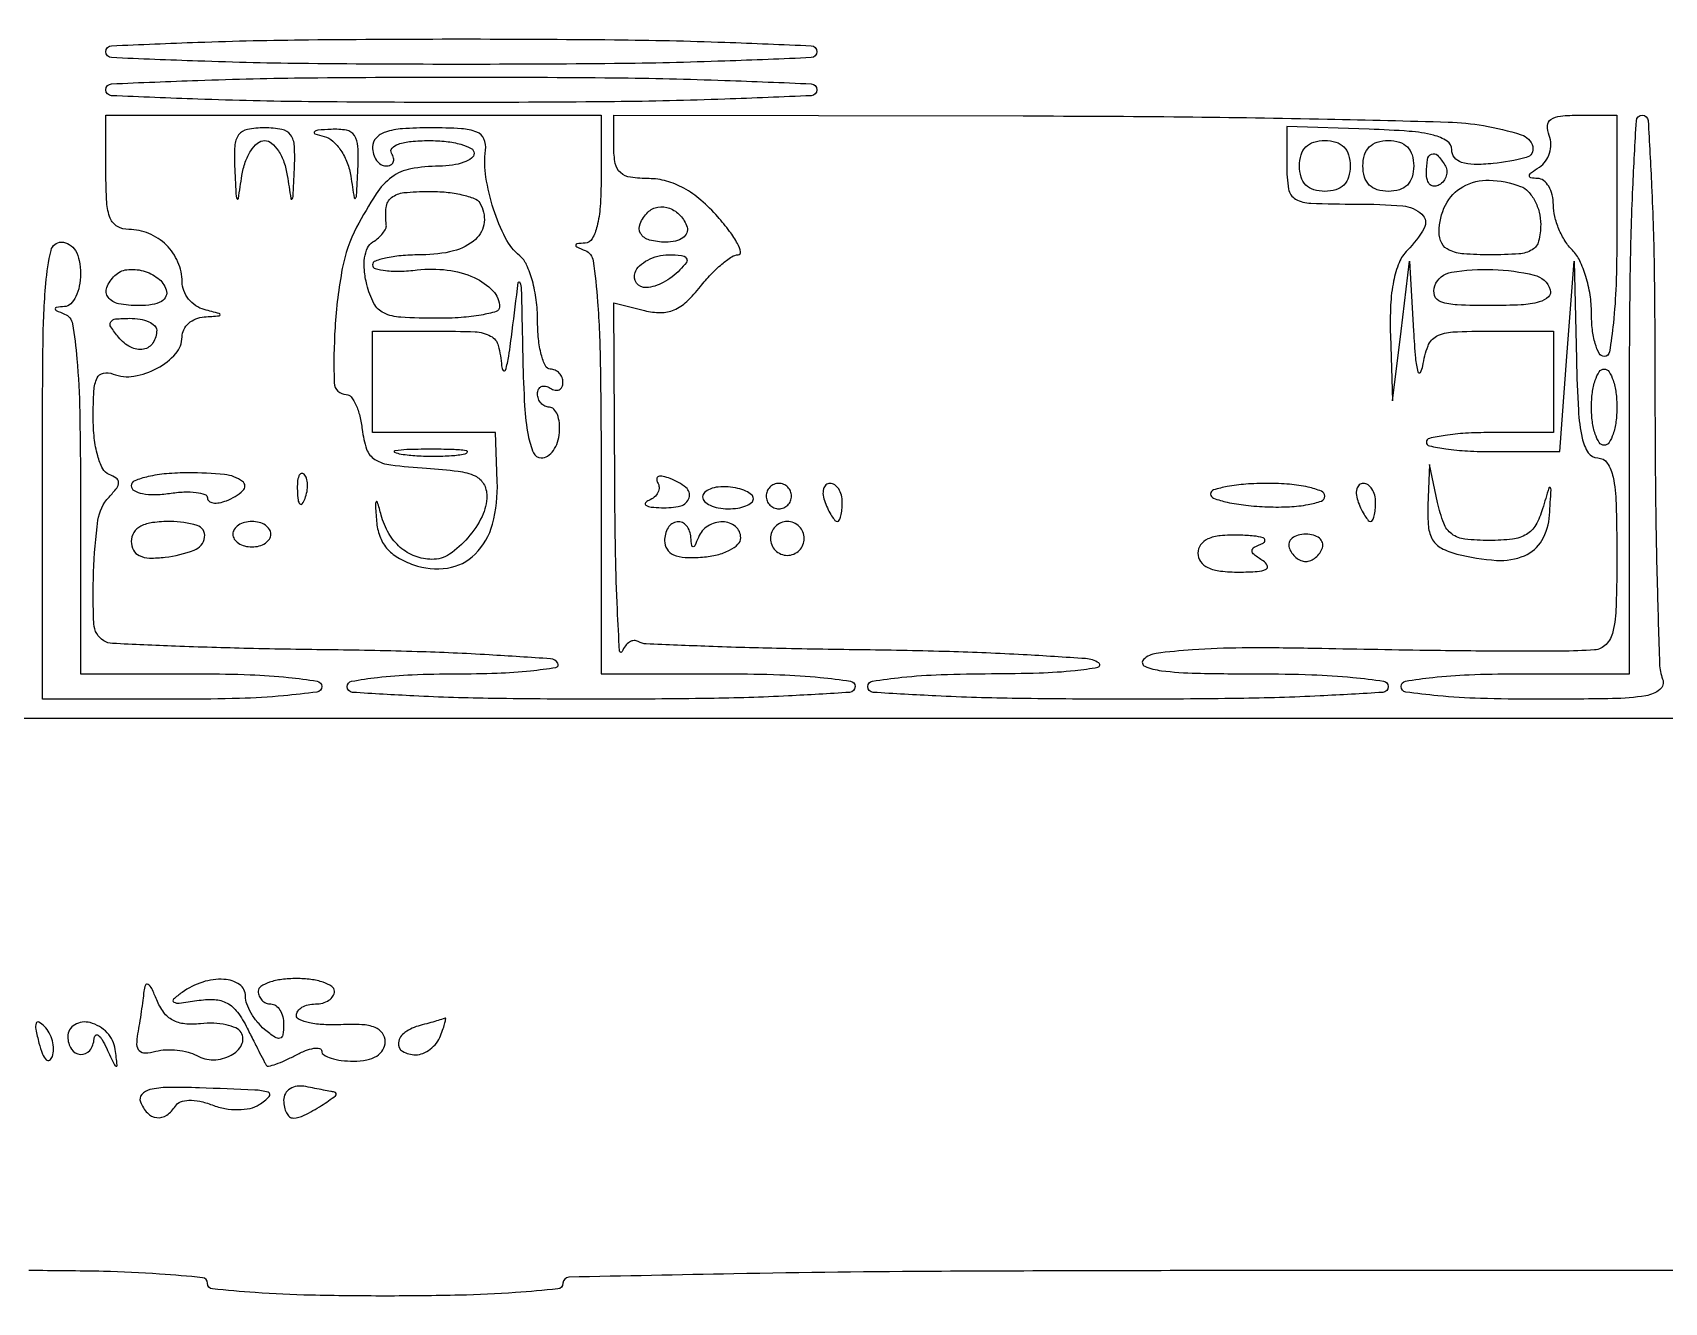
# Model space of a CAD drawing. Extents: x 23 to 255, y 40 to 184.
# Drawn here: x 217.02 to 227.89, y 114.93 to 123.39 of the extents above; entities that cross this region are included whole.
import ezdxf

# ---------------------------------------------------------------- set-up
doc = ezdxf.new("R2010")
doc.units = 0
doc.header["$MEASUREMENT"] = 0

msp = doc.modelspace()

# ---------------------------------------------------------------- linework, layer by layer
for points in [[(207.919475, 175.632891, 0.000007), (191.762556, 175.634099, 0.00002), (173.0434, 175.634494, 0.000013), (151.49745, 175.633531)], [(212.253313, 131.456012, 0.000018), (212.247221, 129.618172, 0.000126)], [(227.110318, 127.1857, -0.000017), (227.359781, 126.336015, -0.000026), (227.576949, 125.596088, -0.00001), (227.763835, 124.959171, -0.00063)], [(212.2191, 118.8207), (220.8483, 118.8207), (229.4775, 118.8207), (229.487108, 116.98065), (229.496716, 115.1406), (225.024458, 115.1406, 0.001272), (223.073501, 115.135637, 0.003457), (221.691414, 115.11905, 0.000661), (220.59213, 115.096801, 0.407913), (220.5522, 115.056, -0.385003), (220.518297, 115.018497, -0.007361), (220.23495, 114.994061, -0.01242), (219.862746, 114.976753, -0.005407), (219.3678, 114.9714, -0.005407), (218.872854, 114.976753, -0.01242), (218.50065, 114.994061, -0.007361), (218.217303, 115.018497, -0.385003), (218.1834, 115.056, 0.385146), (218.149466, 115.093519, 0.007311), (217.864902, 115.117946, 0.012372), (217.491162, 115.13525, 0.005381), (216.994007, 115.1406, 0.004845)]]:
    msp.add_lwpolyline(points, format="xyb")
for points in [[(222.2442, 123.2622, -0.401255), (222.206301, 123.222578, -0.002187), (221.63085, 123.199505, -0.006429), (220.894691, 123.182688, -0.002496), (219.8754, 123.1776, -0.002496), (218.856109, 123.182688, -0.006429), (218.11995, 123.199505, -0.002187), (217.544499, 123.222578, -0.401255), (217.5066, 123.2622, -0.401255), (217.544499, 123.301822, -0.002187), (218.11995, 123.324895, -0.006429), (218.856109, 123.341712, -0.002496), (219.8754, 123.3468, -0.002496), (220.894691, 123.341712, -0.006429), (221.63085, 123.324895, -0.002187), (222.206301, 123.301822, -0.401255)], [(222.2442, 123.0084, -0.401255), (222.206301, 122.968778, -0.002187), (221.63085, 122.945705, -0.006429), (220.894691, 122.928888, -0.002496), (219.8754, 122.9238, -0.002496), (218.856109, 122.928888, -0.006429), (218.11995, 122.945705, -0.002187), (217.544499, 122.968778, -0.401255), (217.5066, 123.0084, -0.401255), (217.544499, 123.048022, -0.002187), (218.11995, 123.071095, -0.006429), (218.856109, 123.087912, -0.002496), (219.8754, 123.093, -0.002496), (220.894691, 123.087912, -0.006429), (221.63085, 123.071095, -0.002187), (222.206301, 123.048022, -0.401255)], [(220.806, 122.4162, -0.016798), (220.799765, 122.230673, -0.04356), (220.779229, 122.098595, -0.067994), (220.746285, 122.015414, -0.25397), (220.70025, 121.986521, 0.011437), (220.644973, 121.981758, 0.382689), (220.6368, 121.972644, 0.295955), (220.64443, 121.960882, 0.009076), (220.70025, 121.937171, -0.268645), (220.753749, 121.868575, -0.015935), (220.78259, 121.596492, -0.014723), (220.80098, 121.181589, -0.003713), (220.806, 120.50565), (220.806, 119.1168), (221.652, 119.1168, -0.008055), (221.997299, 119.111237, -0.016864), (222.26535, 119.093535, -0.012451), (222.466935, 119.068293, -0.371083), (222.498, 119.0322, -0.395015), (222.461756, 118.993482, -0.004008), (222.05385, 118.969807, -0.008881), (221.525608, 118.952794, -0.003609), (220.806, 118.9476, -0.003609), (220.086392, 118.952794, -0.008881), (219.55815, 118.969807, -0.004008), (219.150244, 118.993482, -0.395015), (219.114, 119.0322, -0.362859), (219.143544, 119.06755, -0.015539), (219.316173, 119.093179, -0.019326), (219.546648, 119.111114, -0.009754), (219.838093, 119.1168, 0.00923), (220.112767, 119.121871, 0.016807), (220.336577, 119.137682, 0.012994), (220.505335, 119.159767, 0.536042), (220.518251, 119.187888, 0.241693), (220.470051, 119.216973, 0.002441), (220.059584, 119.24318, 0.007212), (219.579753, 119.264524, 0.004534), (219.018529, 119.276289, -0.002737), (218.455466, 119.286068, -0.004245), (217.969709, 119.301292, -0.001385), (217.55046, 119.319159, -0.127742), (217.492372, 119.337094, -0.247367), (217.426304, 119.449279, -0.02104), (217.424524, 119.79483, -0.024027), (217.453913, 120.139887, -0.157091), (217.52775, 120.294855, 0.026382), (217.57852, 120.354701, 0.164145), (217.5912, 120.392286, 0.247772), (217.576136, 120.42082, 0.062037), (217.52775, 120.445725, -0.191075), (217.485761, 120.483229, -0.04808), (217.45213, 120.570438, -0.04078), (217.429466, 120.687985, -0.027245), (217.422, 120.824901, -0.014067), (217.427, 121.002603, -0.093941), (217.448244, 121.088078, -0.244592), (217.489804, 121.12034, -0.137545), (217.555029, 121.114255, 0.133465), (217.693566, 121.100208, 0.082668), (217.849325, 121.153433, 0.087442), (217.971731, 121.250147, 0.183953), (218.0142, 121.361677, -0.116218), (218.025519, 121.409715, -0.09361), (218.05769, 121.45208, -0.08657), (218.105698, 121.482309, -0.080936), (218.16225, 121.495414, 0.002113), (218.261565, 121.502419, 0.392517), (218.268, 121.509353, 0.339035), (218.261755, 121.517504, 0.001923), (218.16225, 121.543917, -0.086131), (218.105681, 121.569686, -0.074132), (218.05769, 121.614151, -0.075259), (218.025343, 121.669959, -0.094039), (218.0142, 121.728683, 0.102736), (217.98679, 121.860676, 0.096472), (217.908792, 121.974232, 0.095671), (217.793233, 122.05091, 0.09909), (217.65888, 122.0778, -0.130595), (217.583084, 122.097941, -0.169303), (217.53621, 122.151825, -0.080495), (217.512547, 122.25771, -0.014806), (217.5066, 122.4585), (217.5066, 122.8392), (219.1563, 122.8392), (220.806, 122.8392)], [(218.365276, 122.47965, 0.000897), (218.374048, 122.29652, 0.202175), (218.381359, 122.281332, 0.591928), (218.389554, 122.284284, 0.001448), (218.413195, 122.43735, -0.046134), (218.435221, 122.526374, -0.060239), (218.472061, 122.601659, -0.073824), (218.517237, 122.652877, -0.176969), (218.5641, 122.67, -0.176969), (218.610963, 122.652877, -0.073824), (218.656139, 122.601659, -0.060239), (218.692979, 122.526374, -0.046134), (218.715005, 122.43735, 0.001448), (218.738646, 122.284284, 0.591928), (218.746841, 122.281332, 0.202175), (218.754152, 122.29652, 0.000897), (218.762924, 122.47965, 0.023469), (218.762792, 122.633512, 0.145589), (218.736972, 122.707223, 0.192104), (218.679137, 122.743897, 0.046421), (218.5641, 122.7546, 0.046421), (218.449063, 122.743897, 0.192104), (218.391228, 122.707223, 0.145589), (218.365408, 122.633512, 0.023469)], [(219.2832, 122.6277, 0.06887), (219.289913, 122.579197, 0.085131), (219.309518, 122.538077, 0.099915), (219.338628, 122.510582, 0.140337), (219.372793, 122.5008, 0.108972), (219.402821, 122.507423, 0.182303), (219.420709, 122.525651, 0.161196), (219.423341, 122.553074, 0.082592), (219.4101, 122.5854, -0.336396), (219.413319, 122.61903, -0.125298), (219.45564, 122.64658, -0.059005), (219.53985, 122.664519, -0.023007), (219.658907, 122.67, -0.02657), (219.774281, 122.663865, -0.04194), (219.871554, 122.645149, -0.051215), (219.94016, 122.618044, -0.280045), (219.96, 122.5854, -0.240619), (219.943375, 122.552854, -0.068254), (219.891659, 122.525271, -0.052525), (219.816459, 122.506171, -0.034565), (219.72735, 122.499505, 0.044577), (219.537892, 122.481516, 0.113979), (219.412272, 122.426808, 0.090731), (219.306796, 122.314067, 0.021835), (219.17745, 122.09203, 0.074929), (219.082001, 121.817178, 0.030696), (219.033299, 121.424176, 0.02413), (219.028258, 121.055398, 0.40412), (219.108381, 120.978, -0.233512), (219.140607, 120.962081, -0.056702), (219.172024, 120.909659, -0.046395), (219.198113, 120.834453, -0.031666), (219.214131, 120.74535, 0.054549), (219.244042, 120.613782, 0.175693), (219.299632, 120.545092, 0.106113), (219.405162, 120.50881, 0.01391), (219.64275, 120.486915, -0.014677), (219.854314, 120.46709, -0.076961), (219.966395, 120.435297, -0.157642), (220.023432, 120.38293, -0.129556), (220.0446, 120.302608, -0.114281), (220.012989, 120.166108, -0.064451), (219.91882, 120.023583, -0.066103), (219.795952, 119.914468, -0.152967), (219.679007, 119.879495, -0.087658), (219.566334, 119.900915, -0.08879), (219.468385, 119.959608, -0.082655), (219.391652, 120.052788, -0.063948), (219.340816, 120.1743, 0.004574), (219.315975, 120.26145, 0.61435), (219.307462, 120.263018, 0.180725), (219.30214, 120.245412, 0.002574), (219.309879, 120.133702, 0.068291), (219.331004, 120.034927, 0.089034), (219.377224, 119.955068, 0.082578), (219.451414, 119.892101, 0.050566), (219.555588, 119.843322, 0.121442), (219.782431, 119.821667, 0.160158), (219.967011, 119.91407, 0.133435), (220.083115, 120.115107, 0.074536), (220.114247, 120.397931), (220.101462, 120.7242), (219.692331, 120.7242), (219.2832, 120.7242), (219.2832, 121.0626), (219.2832, 121.401), (219.7062, 121.401, -0.010625), (219.967867, 121.395439, -0.112196), (220.070326, 121.367528, -0.20767), (220.121027, 121.303776, -0.050829), (220.14299, 121.16835, 0.155152), (220.154702, 121.137885, 0.603254), (220.169478, 121.140723, 0.035824), (220.19084, 121.234557, 0.007571), (220.2138, 121.401, -0.001232), (220.254147, 121.723653, -0.783577), (220.265369, 121.724946, -0.083528), (220.274367, 121.678028, -0.000443), (220.28461, 121.21065, 0.008887), (220.296608, 120.901603, 0.032112), (220.320328, 120.706169, 0.053818), (220.355517, 120.589324, 0.301342), (220.407297, 120.555, 0.1482), (220.449834, 120.567891, 0.089983), (220.487949, 120.604703, 0.07566), (220.515945, 120.659506, 0.061594), (220.528939, 120.7242, 0.044872), (220.528, 120.788979, 0.067802), (220.514634, 120.843697, 0.091879), (220.491653, 120.880498, 0.210357), (220.462342, 120.8934, -0.112154), (220.432075, 120.900276, -0.100146), (220.406307, 120.919718, -0.094392), (220.389019, 120.948783, -0.087307), (220.383, 120.982993, -0.108972), (220.389623, 121.013021, -0.182303), (220.407851, 121.030909, -0.161196), (220.435274, 121.033541, -0.082592), (220.4676, 121.0203, 0.082592), (220.499926, 121.007059, 0.161196), (220.527349, 121.009691, 0.182303), (220.545577, 121.027579, 0.108972), (220.5522, 121.057607, 0.093332), (220.54576, 121.091807, 0.09642), (220.527349, 121.120882, 0.099167), (220.49988, 121.140342, 0.105053), (220.4676, 121.1472, -0.291777), (220.434878, 121.168072, -0.045736), (220.407851, 121.243562, -0.038769), (220.389127, 121.349528, -0.024354), (220.383, 121.475241, 0.032899), (220.374253, 121.608037, 0.034937), (220.348161, 121.735834, 0.037325), (220.310069, 121.841546, 0.114902), (220.2644, 121.901711, -0.101648), (220.169601, 122.020033, -0.040048), (220.089307, 122.213813, -0.039921), (220.038914, 122.426199, -0.069924), (220.036471, 122.60655, 0.137375), (220.025506, 122.680618, 0.194288), (219.978042, 122.726366, 0.082728), (219.875328, 122.749133, 0.013261), (219.669218, 122.7546, 0.016295), (219.482269, 122.748506, 0.063193), (219.368686, 122.726497, 0.126069), (219.306509, 122.686781, 0.190131)], [(226.6857, 122.769439, -0.029727), (226.93732, 122.70921, -0.263494), (227.013114, 122.629647, -0.410047), (226.96992, 122.556334, -0.04102), (226.74915, 122.51659, -0.025238), (226.622777, 122.510816, -0.080032), (226.539532, 122.524638, -0.143903), (226.492188, 122.557735, -0.170331), (226.4742, 122.609007, 0.254533), (226.443161, 122.66603, 0.082721), (226.35209, 122.705479, 0.042217), (226.190515, 122.731441, 0.010644), (225.9243, 122.745737), (225.3744, 122.763539), (225.3744, 122.505269, 0.039477), (225.386949, 122.346579, 0.23052), (225.433654, 122.27989, 0.119283), (225.535271, 122.251846, 0.007958), (225.8397, 122.247, -0.020496), (226.147346, 122.234384, -0.165674), (226.275066, 122.178821, -0.350813), (226.289881, 122.085413, -0.067075), (226.1781, 121.938814, 0.099608), (226.123264, 121.856352, 0.04771), (226.086387, 121.734081, 0.037443), (226.066632, 121.573934, 0.019839), (226.06499, 121.373807), (226.078779, 120.9357), (226.1358, 121.401), (226.192821, 121.8663), (226.219286, 121.401, 0.007137), (226.232143, 121.220451, 0.043504), (226.248174, 121.128342, 0.649873), (226.264752, 121.125684, 0.107115), (226.280995, 121.16835, -0.052242), (226.315697, 121.301619, -0.186334), (226.373276, 121.366275, -0.10709), (226.480316, 121.394913, -0.012014), (226.733619, 121.401), (227.151, 121.401), (227.151, 121.0626), (227.151, 120.7242), (226.728, 120.7242, 0.014093), (226.565824, 120.719628, 0.023121), (226.429212, 120.705562, 0.019453), (226.324765, 120.685719, 0.348624), (226.30485, 120.66075, 0.353658), (226.32497, 120.635742, 0.017888), (226.435257, 120.615938, 0.022064), (226.578675, 120.601871, 0.013415), (226.749, 120.5973), (227.1933, 120.5973), (227.241236, 121.2318), (227.289172, 121.8663), (227.304686, 121.21065, 0.007671), (227.317871, 120.87275, 0.039908), (227.342797, 120.688011, 0.090251), (227.383748, 120.589481, 0.254511), (227.4471, 120.555, -0.250296), (227.509838, 120.521495, -0.098409), (227.54862, 120.4281, -0.041714), (227.568943, 120.250628, -0.007659), (227.574, 119.9205, -0.006884), (227.569125, 119.566486, -0.049628), (227.547591, 119.397447, -0.132514), (227.50228, 119.312372, -0.190327), (227.42595, 119.276272, -0.014673), (227.200448, 119.26809, -0.003072), (226.80521, 119.267782, -0.002534), (226.262083, 119.273447, -0.001003), (225.515555, 119.286517, 0.006655), (225.076732, 119.289239, 0.015333), (224.746999, 119.276778, 0.014565), (224.504913, 119.253085, 0.166182), (224.419985, 119.211425, 0.532246), (224.428547, 119.167572, 0.069414), (224.539385, 119.13795, 0.025425), (224.773597, 119.121127, 0.005217), (225.18828, 119.1168, -0.007864), (225.541057, 119.111251, -0.01657), (225.81432, 119.093576, -0.012091), (226.019951, 119.068383, -0.372044), (226.0512, 119.0322, -0.395564), (226.014818, 118.993408, -0.003837), (225.596475, 118.969782, -0.008675), (225.055235, 118.952785, -0.003511), (224.3169, 118.9476, -0.003511), (223.578565, 118.952785, -0.008675), (223.037325, 118.969782, -0.003837), (222.618982, 118.993408, -0.395564), (222.5826, 119.0322, -0.369481), (222.613389, 119.068177, -0.012837), (222.810286, 119.093805, -0.017215), (223.071933, 119.111975, -0.008334), (223.40745, 119.118095, 0.007519), (223.724619, 119.123364, 0.017003), (223.964218, 119.139116, 0.023337), (224.116472, 119.161554, 0.678063), (224.121737, 119.189513, 0.124842), (224.034566, 119.218092, 0.003189), (223.61857, 119.243929, 0.006601), (223.126621, 119.264825, 0.004435), (222.564089, 119.276291, -0.002494), (222.004826, 119.285518, -0.003893), (221.52338, 119.299614, -0.001168), (221.106292, 119.316053, -0.128664), (221.053328, 119.3323, 0.160974), (221.025712, 119.338893, 0.119587), (220.99577, 119.328875, 0.093288), (220.967927, 119.303094, 0.063726), (220.946805, 119.265377, -0.798781), (220.929525, 119.268173, -0.004431), (220.914582, 119.547143, -0.006431), (220.902881, 119.91511, -0.003357), (220.897279, 120.373821), (220.8906, 121.588543), (221.095913, 121.537012, 0.062029), (221.203337, 121.523841, 0.101504), (221.292815, 121.542371, 0.087645), (221.376556, 121.597399, 0.037035), (221.467639, 121.697041, -0.023158), (221.537654, 121.778034, -0.028501), (221.610413, 121.846455, -0.029055), (221.676429, 121.895564, -0.146408), (221.719992, 121.9086, 0.478848), (221.735675, 121.928088, 0.069793), (221.715268, 121.983154, 0.038466), (221.662727, 122.064918, 0.01805), (221.583227, 122.1624, 0.035425), (221.471626, 122.272746, 0.050691), (221.357429, 122.352157, 0.057274), (221.241717, 122.39998, 0.069483), (221.125561, 122.4162, -0.035818), (221.002145, 122.425052, -0.148499), (220.935246, 122.456388, -0.16439), (220.900885, 122.517525, -0.046575), (220.8906, 122.6277), (220.8906, 122.8392), (223.61895, 122.834325, -0.00202), (224.688766, 122.828091, -0.002822), (225.645252, 122.813253, -0.001704), (226.450256, 122.793476, -0.036901)], [(227.8278, 121.027219, 0.002642), (227.831521, 120.323155, 0.003954), (227.842884, 119.708198, 0.001697), (227.85852, 119.183305, 0.083502), (227.879151, 119.081419, -0.324836), (227.860688, 119.012503, -0.131752), (227.766781, 118.970694, -0.035374), (227.545182, 118.951553, -0.00386), (227.033151, 118.9476, -0.007501), (226.665156, 118.953121, -0.016), (226.381288, 118.970744, -0.011404), (226.167407, 118.995841, -0.373888), (226.1358, 119.0322, -0.365646), (226.165849, 119.067797, -0.014491), (226.3473, 119.0933, -0.018502), (226.589279, 119.111156, -0.009164), (226.8972, 119.1168), (227.6586, 119.1168), (227.6586, 120.978, -0.003247), (227.66376, 121.772519, -0.008109), (227.680711, 122.35275, -0.003385), (227.704203, 122.802437, -0.397047), (227.7432, 122.8392, -0.396499), (227.78212, 122.802579, -0.00355), (227.805663, 122.365055, -0.008319), (227.822631, 121.799947, -0.003345)], [(227.574, 122.0355, -0.008575), (227.568398, 121.708893, -0.017647), (227.550624, 121.453875, -0.013417), (227.525255, 121.262378, -0.368504), (227.4894, 121.2318, -0.274741), (227.456788, 121.251183, -0.053677), (227.429651, 121.317004, -0.043384), (227.410939, 121.410718, -0.027599), (227.4048, 121.521857, 0.038834), (227.395438, 121.642217, 0.035061), (227.367523, 121.763987, 0.036842), (227.326639, 121.86968, 0.085875), (227.2779, 121.938814, -0.058077), (227.229307, 122.000228, -0.038951), (227.188277, 122.079915, -0.03907), (227.160265, 122.164577, -0.06043), (227.151, 122.240957, 0.058356), (227.14314, 122.308075, 0.076785), (227.119936, 122.365103, 0.094873), (227.085594, 122.403564, 0.161505), (227.04525, 122.417495, -0.04284), (227.001286, 122.421812, -0.407543), (226.991418, 122.435833, -0.196251), (227.004513, 122.457276, -0.017625), (227.057578, 122.493557, 0.095843), (227.098753, 122.532347, 0.080028), (227.125703, 122.586146, 0.07897), (227.134627, 122.646383, 0.089203), (227.123683, 122.703762, -0.097114), (227.112218, 122.769454, -0.242805), (227.134776, 122.811021, -0.127243), (227.197506, 122.833497, -0.022736), (227.322855, 122.8392), (227.574, 122.8392)], [(218.960834, 122.697268, -0.120143), (219.018109, 122.666198, -0.061129), (219.071986, 122.603831, -0.055416), (219.114598, 122.521917, -0.054398), (219.138508, 122.432132, 0.001947), (219.161001, 122.288626, 0.612385), (219.169686, 122.285821, 0.185526), (219.177392, 122.303197, 0.001123), (219.185924, 122.47965, 0.022343), (219.186134, 122.630473, 0.137636), (219.162183, 122.703521, 0.203048), (219.108994, 122.73835, 0.057718), (219.00825, 122.744786, 0.007336), (218.918311, 122.738825, 0.178258), (218.895896, 122.728446, 0.555933), (218.898843, 122.715885, 0.016916)], [(225.7974, 122.5008, -0.072254), (225.786669, 122.426931, -0.124864), (225.7551, 122.3739, -0.124864), (225.702069, 122.342331, -0.072254), (225.6282, 122.3316, -0.072254), (225.554331, 122.342331, -0.124864), (225.5013, 122.3739, -0.124864), (225.469731, 122.426931, -0.072254), (225.459, 122.5008, -0.072254), (225.469731, 122.574669, -0.124864), (225.5013, 122.6277, -0.124864), (225.554331, 122.659269, -0.072254), (225.6282, 122.67, -0.072254), (225.702069, 122.659269, -0.124864), (225.7551, 122.6277, -0.124864), (225.786669, 122.574669, -0.072254)], [(226.2204, 122.5008, -0.072254), (226.209669, 122.426931, -0.124864), (226.1781, 122.3739, -0.124864), (226.125069, 122.342331, -0.072254), (226.0512, 122.3316, -0.072254), (225.977331, 122.342331, -0.124864), (225.9243, 122.3739, -0.124864), (225.892731, 122.426931, -0.072254), (225.882, 122.5008, -0.072254), (225.892731, 122.574669, -0.124864), (225.9243, 122.6277, -0.124864), (225.977331, 122.659269, -0.072254), (226.0512, 122.67, -0.072254), (226.125069, 122.659269, -0.124864), (226.1781, 122.6277, -0.124864), (226.209669, 122.574669, -0.072254)], [(226.428287, 122.506646, -0.108373), (226.440267, 122.472527, -0.099685), (226.437406, 122.435416, -0.095498), (226.420106, 122.401025, -0.090427), (226.39098, 122.374753, -0.136093), (226.358328, 122.365256, -0.190788), (226.330257, 122.375967, -0.140899), (226.311312, 122.406917, -0.067432), (226.305, 122.453507, -0.039415), (226.312204, 122.544755, -0.25701), (226.339448, 122.579806, -0.315493), (226.378336, 122.57175, -0.050477)], [(219.997582, 122.254634, -0.166263), (220.027063, 122.125266, -0.185392), (219.969116, 122.011772, -0.123004), (219.822785, 121.934222, -0.060712), (219.612549, 121.9086, 0.019333), (219.486308, 121.903717, 0.031299), (219.379946, 121.888739, 0.03276), (219.301947, 121.867322, 0.31959), (219.2832, 121.840988, 0.335809), (219.301432, 121.816903, 0.041182), (219.370522, 121.803431, 0.035448), (219.466505, 121.799648, 0.021188), (219.580465, 121.80808, -0.060331), (219.78132, 121.807216, -0.075146), (219.960769, 121.756619, -0.095024), (220.085223, 121.668835, -0.194137), (220.1292, 121.559841, -0.333536), (220.107401, 121.530798, -0.026395), (220.007638, 121.507408, -0.027511), (219.874007, 121.490956, -0.016876), (219.715371, 121.4856, -0.013547), (219.471256, 121.492215, -0.098183), (219.358053, 121.521112, -0.164167), (219.292315, 121.584996, -0.057154), (219.245165, 121.710225, -0.037967), (219.228727, 121.805982, -0.058833), (219.230689, 121.889738, -0.07417), (219.250014, 121.954731, -0.14606), (219.28552, 121.994634, 0.040608), (219.321999, 122.021497, 0.047111), (219.351714, 122.052716, 0.053319), (219.370995, 122.083466, 0.147695), (219.375026, 122.108409, -0.060655), (219.373649, 122.224302, -0.20147), (219.409885, 122.289557, -0.141676), (219.492445, 122.322993, -0.025836), (219.658907, 122.3316, -0.024526), (219.77385, 122.325959, -0.031354), (219.878474, 122.308991, -0.032586), (219.961116, 122.284455, -0.167404)], [(226.932581, 122.364849, -0.114615), (226.983779, 122.330224, -0.06577), (227.027091, 122.269113, -0.0603), (227.056427, 122.192287, -0.061153), (227.0664, 122.111049, -0.060939), (227.052865, 122.000409, -0.199643), (227.009897, 121.942403, -0.119016), (226.921773, 121.914929, -0.016326), (226.728, 121.9086, -0.018269), (226.553723, 121.91497, -0.08767), (226.45775, 121.939268, -0.167991), (226.407967, 121.98618, -0.121136), (226.3896, 122.06088, -0.116341), (226.431986, 122.240577, -0.150411), (226.54833, 122.36253, -0.134583), (226.7243, 122.406114, -0.085618)], [(221.378813, 122.093662, -0.179733), (221.377505, 122.055139, -0.142962), (221.351366, 122.022387, -0.098609), (221.301832, 122.000467, -0.055066), (221.23605, 121.9932, -0.065198), (221.127913, 122.007361, -0.196257), (221.069731, 122.051409, -0.241718), (221.065794, 122.116016, -0.093249), (221.117963, 122.192363, -0.155894), (221.184014, 122.226423, -0.132907), (221.262326, 122.218766, -0.11722), (221.333555, 122.170546, -0.105531)], [(217.3374, 121.7817, -0.047809), (217.329596, 121.700273, -0.065151), (217.306336, 121.630366, -0.082297), (217.27207, 121.581914, -0.184023), (217.23165, 121.563521, 0.011437), (217.176373, 121.558758, 0.382689), (217.1682, 121.549644, 0.295955), (217.17583, 121.537882, 0.009076), (217.23165, 121.514171, -0.261095), (217.284059, 121.448893, -0.019811), (217.313584, 121.215956, -0.017048), (217.332226, 120.860313, -0.004569), (217.3374, 120.29415), (217.3374, 119.1168), (218.1411, 119.1168, -0.008575), (218.467707, 119.111198, -0.017647), (218.722725, 119.093424, -0.013417), (218.914222, 119.068055, -0.368504), (218.9448, 119.0322, -0.375539), (218.912868, 118.995681, -0.010792), (218.691, 118.970673, -0.015486), (218.396894, 118.953096, -0.007181), (218.0142, 118.9476), (217.0836, 118.9476), (217.0836, 120.4704, -0.002473), (217.087782, 121.315895, -0.018314), (217.106513, 121.71825, -0.036432), (217.141083, 121.938091, -0.348679), (217.2105, 121.9932, -0.140575), (217.26295, 121.978156, -0.118484), (217.30356, 121.9368, -0.088208), (217.329056, 121.86997, -0.04716)], [(221.331376, 121.807936, -0.069572), (221.219919, 121.723824, -0.112417), (221.106336, 121.690711, -0.252166), (221.042068, 121.720518, -0.257716), (221.032409, 121.790045, -0.113399), (221.062924, 121.835401, -0.065914), (221.116553, 121.873775, -0.0606), (221.183875, 121.899762, -0.061915), (221.254971, 121.9086, -0.021625), (221.342181, 121.904826, -0.211853), (221.373687, 121.88745, -0.328004), (221.374131, 121.858495, -0.041739)], [(217.90849, 121.67595, -0.182591), (217.906752, 121.632294, -0.163078), (217.876567, 121.598176, -0.094403), (217.815196, 121.576816, -0.036689), (217.72515, 121.5702, -0.047514), (217.591574, 121.582922, -0.179207), (217.520857, 121.625751, -0.273852), (217.511972, 121.690207, -0.097252), (217.565925, 121.770525, -0.167537), (217.646434, 121.809754, -0.098008), (217.754574, 121.80174, -0.095696), (217.853691, 121.75261, -0.150724)], [(227.130325, 121.67595, -0.293431), (227.11803, 121.628423, -0.121524), (227.057316, 121.594862, -0.052409), (226.936265, 121.575528, -0.013415), (226.737705, 121.5702, -0.010223), (226.509607, 121.574864, -0.073653), (226.401873, 121.595352, -0.226679), (226.359955, 121.636886, -0.179539), (226.360672, 121.701441, -0.266414), (226.47245, 121.792509, -0.049047), (226.748329, 121.810441, -0.049008), (227.022888, 121.774254, -0.261772)], [(217.845, 121.405993, -0.143695), (217.820461, 121.322371, -0.207864), (217.757339, 121.280104, -0.168579), (217.671883, 121.293358, -0.097855), (217.590427, 121.359631, -0.028529), (217.539979, 121.428003, -0.286403), (217.539274, 121.461927, -0.241254), (217.57044, 121.481476, -0.021696), (217.665441, 121.4856, -0.042401), (217.734184, 121.47976, -0.062031), (217.792255, 121.462215, -0.081462), (217.831618, 121.436432, -0.210101)], [(227.574, 120.8934, -0.031626), (227.567844, 120.796173, -0.048861), (227.549149, 120.714154, -0.06271), (227.521909, 120.657329, -0.254951), (227.4894, 120.6396, -0.254951), (227.456891, 120.657329, -0.06271), (227.429651, 120.714154, -0.048861), (227.410956, 120.796173, -0.031626), (227.4048, 120.8934, -0.031626), (227.410956, 120.990627, -0.048861), (227.429651, 121.072646, -0.06271), (227.456891, 121.129471, -0.254951), (227.4894, 121.1472, -0.254951), (227.521909, 121.129471, -0.06271), (227.549149, 121.072646, -0.048861), (227.567844, 120.990627, -0.031626)], [(219.897713, 120.580047, -0.031163), (219.808525, 120.568538, -0.015827), (219.695417, 120.564648, -0.015659), (219.578047, 120.568004, -0.022548), (219.474713, 120.578893, -0.075924), (219.432242, 120.592107, -0.720633), (219.433839, 120.604202, -0.040183), (219.512611, 120.612927, -0.006817), (219.6639, 120.615403, -0.00738), (219.815933, 120.613574, -0.030832), (219.90707, 120.605494, -0.49082), (219.913951, 120.593139, -0.248898)], [(226.315009, 120.239362, 0.031174), (226.318701, 120.095911, 0.112614), (226.346607, 120.009489, 0.139536), (226.405317, 119.954034, 0.058493), (226.507895, 119.9151, 0.044161), (226.772003, 119.873118, 0.117247), (226.959292, 119.904121, 0.164826), (227.074641, 120.006149, 0.114142), (227.125293, 120.1743, 0.001087), (227.135957, 120.343045, 0.226102), (227.129933, 120.357963, 0.552203), (227.120865, 120.355485, 0.001679), (227.079179, 120.2166, -0.056932), (227.033371, 120.108847, -0.129908), (226.972076, 120.046148, -0.105086), (226.878776, 120.014301, -0.029893), (226.725017, 120.0051, -0.028333), (226.56165, 120.014365, -0.130725), (226.474219, 120.048606, -0.145026), (226.420235, 120.119692, -0.037716), (226.37929, 120.2589), (226.325019, 120.5127)], [(217.6758, 120.369148, 0.274311), (217.694208, 120.338119, 0.076587), (217.749502, 120.318122, 0.053835), (217.831237, 120.311027, 0.031195), (217.9296, 120.319246, -0.024578), (218.026892, 120.328672, -0.041338), (218.108846, 120.325786, -0.052648), (218.166586, 120.312691, -0.321037), (218.1834, 120.289203, 0.228245), (218.193778, 120.267652, 0.132691), (218.220677, 120.255982, 0.08312), (218.261668, 120.256816, 0.045081), (218.3103, 120.270606, 0.091603), (218.419932, 120.337687, 0.476332), (218.416862, 120.398941, 0.134477), (218.297047, 120.44463, 0.024244), (218.0565, 120.4563, 0.021584), (217.910589, 120.449998, 0.034695), (217.787631, 120.430699, 0.038633), (217.698728, 120.402976, 0.306953)], [(218.782279, 120.33645, 0.018894), (218.787274, 120.273311, 0.168741), (218.79923, 120.248628, 0.470617), (218.814648, 120.250087, 0.054073), (218.833391, 120.285338, 0.051402), (218.846592, 120.331603, 0.05415), (218.849758, 120.378772, 0.060344), (218.843061, 120.419829, 0.126455), (218.826713, 120.447487, 0.296942), (218.808197, 120.451397, 0.208169), (218.792576, 120.435954, 0.077125), (218.783209, 120.395347, 0.028489)], [(221.182833, 120.392057, -0.132898), (221.192494, 120.359603, -0.121821), (221.184964, 120.325509, -0.104682), (221.160818, 120.294933, -0.077792), (221.123777, 120.272805, 0.132361), (221.101668, 120.256122, 0.452471), (221.104634, 120.240582, 0.10372), (221.140482, 120.228477, 0.020972), (221.20785, 120.223279, 0.068638), (221.336462, 120.236441, 0.265324), (221.392566, 120.289525, 0.305098), (221.371662, 120.357609, 0.078721), (221.266906, 120.41808, 0.036325), (221.219386, 120.432457, 0.131081), (221.188051, 120.431218, 0.314911), (221.176566, 120.416434, 0.152126)], [(221.4828, 120.295942, 0.201195), (221.495514, 120.265624, 0.084737), (221.532503, 120.239907, 0.064806), (221.587233, 120.222432, 0.044935), (221.652, 120.2166, 0.037503), (221.716796, 120.221467, 0.056318), (221.771498, 120.236163, 0.073935), (221.808868, 120.257688, 0.229038), (221.8212, 120.283197, 0.218405), (221.809066, 120.309651, 0.068155), (221.771498, 120.333975, 0.053734), (221.716787, 120.352783, 0.037158), (221.652, 120.362539, 0.044872), (221.587221, 120.3616, 0.067802), (221.532503, 120.348234, 0.091879), (221.495702, 120.325253, 0.210357)], [(221.9058, 120.3012, 0.099038), (221.912259, 120.268913, 0.097945), (221.930651, 120.241451, 0.097945), (221.958113, 120.223059, 0.099038), (221.9904, 120.2166, 0.099038), (222.022687, 120.223059, 0.097945), (222.050149, 120.241451, 0.097945), (222.068541, 120.268913, 0.099038), (222.075, 120.3012, 0.099038), (222.068541, 120.333487, 0.097945), (222.050149, 120.360949, 0.097945), (222.022687, 120.379341, 0.099038), (221.9904, 120.3858, 0.099038), (221.958113, 120.379341, 0.097945), (221.930651, 120.360949, 0.097945), (221.912259, 120.333487, 0.099038)], [(222.298206, 120.2589, 0.02136), (222.319282, 120.210292, 0.030395), (222.342365, 120.169277, 0.030693), (222.364389, 120.13937, 0.222225), (222.380151, 120.132, 0.289661), (222.393005, 120.140129, 0.046727), (222.403633, 120.169277, 0.039339), (222.410991, 120.21027, 0.024748), (222.4134, 120.2589, 0.062722), (222.407289, 120.307421, 0.08088), (222.389329, 120.348523, 0.098158), (222.362707, 120.376029, 0.152681), (222.331455, 120.3858, 0.184534), (222.304334, 120.375438, 0.147206), (222.287886, 120.348523, 0.100118), (222.285558, 120.307491, 0.055937)], [(224.8668, 120.314917, 0.320629), (224.887154, 120.286439, 0.027338), (224.978631, 120.260625, 0.028166), (225.101575, 120.240272, 0.017486), (225.2475, 120.229633, 0.021098), (225.393424, 120.230273, 0.034391), (225.516369, 120.244515, 0.038427), (225.605348, 120.268271, 0.318421), (225.6282, 120.300517, 0.309563), (225.605518, 120.333642, 0.037415), (225.516369, 120.360748, 0.033995), (225.393413, 120.379635, 0.021116), (225.2475, 120.3858, 0.01752), (225.101567, 120.380685, 0.028511), (224.978631, 120.364978, 0.028048), (224.887304, 120.342613, 0.329877)], [(225.851406, 120.2589, 0.02136), (225.872482, 120.210292, 0.030395), (225.895565, 120.169277, 0.030693), (225.917589, 120.13937, 0.222225), (225.933351, 120.132, 0.289661), (225.946205, 120.140129, 0.046727), (225.956833, 120.169277, 0.039339), (225.964191, 120.21027, 0.024748), (225.9666, 120.2589, 0.062722), (225.960489, 120.307421, 0.08088), (225.942529, 120.348523, 0.098158), (225.915907, 120.376029, 0.152681), (225.884655, 120.3858, 0.184534), (225.857534, 120.375438, 0.147206), (225.841086, 120.348523, 0.100118), (225.838758, 120.307491, 0.055937)], [(217.6758, 119.999481, 0.120811), (217.690057, 119.941336, 0.164572), (217.728767, 119.904273, 0.105459), (217.797163, 119.888453, 0.033762), (217.901926, 119.893731, 0.060835), (218.094375, 119.940694, 0.27278), (218.164176, 120.027487, 0.371207), (218.11447, 120.105693, 0.073569), (217.93665, 120.132, 0.031385), (217.818272, 120.124562, 0.086351), (217.738581, 120.100105, 0.135698), (217.692744, 120.058269, 0.14124)], [(218.3526, 120.0474, 0.148195), (218.362377, 120.015137, 0.098894), (218.389877, 119.987651, 0.082425), (218.430986, 119.969119, 0.064853), (218.4795, 119.9628, 0.064853), (218.528014, 119.969119, 0.082425), (218.569123, 119.987651, 0.098894), (218.596623, 120.015137, 0.148195), (218.6064, 120.0474, 0.148195), (218.596623, 120.079663, 0.098894), (218.569123, 120.107149, 0.082425), (218.528014, 120.125681, 0.064853), (218.4795, 120.132, 0.064853), (218.430986, 120.125681, 0.082425), (218.389877, 120.107149, 0.098894), (218.362377, 120.079663, 0.148195)], [(221.229, 120.003756, 0.141748), (221.245293, 119.947438, 0.151703), (221.288817, 119.910296, 0.091174), (221.365637, 119.892836, 0.029433), (221.4828, 119.894851, 0.040161), (221.580417, 119.910237, 0.057881), (221.662405, 119.940374, 0.074106), (221.718112, 119.979793, 0.204543), (221.7366, 120.023095, 0.222193), (221.701658, 120.097842, 0.172959), (221.616475, 120.129294, 0.142701), (221.517692, 120.101709, 0.159191), (221.454229, 120.02625, -0.009076), (221.430518, 119.97043, -0.295955), (221.418756, 119.9628, -0.382689), (221.409642, 119.970973, -0.011437), (221.404879, 120.02625, 0.151277), (221.375283, 120.104085, 0.264515), (221.313337, 120.129547, 0.23095), (221.25257, 120.089635, 0.134734)], [(221.934, 120.0192, 0.099038), (221.942611, 119.976151, 0.097945), (221.967135, 119.939535, 0.097945), (222.003751, 119.915011, 0.099038), (222.0468, 119.9064, 0.099038), (222.089849, 119.915011, 0.097945), (222.126465, 119.939535, 0.097945), (222.150989, 119.976151, 0.099038), (222.1596, 120.0192, 0.099038), (222.150989, 120.062249, 0.097945), (222.126465, 120.098865, 0.097945), (222.089849, 120.123389, 0.099038), (222.0468, 120.132, 0.099038), (222.003751, 120.123389, 0.097945), (221.967135, 120.098865, 0.097945), (221.942611, 120.062249, 0.099038)], [(224.7822, 119.9205, 0.157757), (224.800275, 119.86464, 0.129824), (224.848959, 119.824726, 0.079616), (224.933087, 119.801478, 0.028867), (225.05715, 119.794895, 0.014192), (225.178252, 119.798905, 0.09389), (225.236667, 119.81374, 0.422269), (225.2451, 119.837905, 0.136514), (225.216777, 119.869255, -0.022213), (225.156656, 119.911198, -0.233412), (225.143755, 119.937329, -0.275386), (225.157568, 119.960508, -0.029355), (225.216777, 119.98818, 0.29835), (225.229155, 120.0058, 0.332871), (225.217457, 120.022532, 0.057627), (225.155957, 120.035182, 0.015861), (225.05715, 120.040721, 0.027945), (224.93176, 120.036759, 0.081362), (224.848062, 120.015402, 0.135688), (224.800101, 119.976465, 0.156033)], [(225.390615, 119.956455, 0.073624), (225.408218, 119.921692, 0.066918), (225.435634, 119.892225, 0.070382), (225.46831, 119.872313, 0.102038), (225.5013, 119.86551, 0.102038), (225.53429, 119.872313, 0.070382), (225.566966, 119.892225, 0.066918), (225.594382, 119.921692, 0.073624), (225.611985, 119.956455, 0.159683), (225.61216, 119.991012, 0.143818), (225.591976, 120.020685, 0.107546), (225.552993, 120.040661, 0.064908), (225.5013, 120.0474, 0.064908), (225.449607, 120.040661, 0.107546), (225.410624, 120.020685, 0.143818), (225.39044, 119.991012, 0.159683)], [(217.75929, 117.0018, -0.008737), (217.752663, 116.942059, -0.004293), (217.742251, 116.866271, -0.004258), (217.730087, 116.787715, -0.006182), (217.717906, 116.718625, 0.050047), (217.711605, 116.646273, 0.200454), (217.728907, 116.606334, 0.205646), (217.769085, 116.59118, 0.052755), (217.839263, 116.601812, -0.052665), (217.905957, 116.611929, -0.037489), (217.981567, 116.609689, -0.038008), (218.054237, 116.596424, -0.063504), (218.111795, 116.573209, 0.133778), (218.223646, 116.545336, 0.114947), (218.341434, 116.575492, 0.156722), (218.411212, 116.645978, 0.261479), (218.407796, 116.727134, 0.152726), (218.373036, 116.75726, 0.049315), (218.30744, 116.77845, 0.043862), (218.225399, 116.788861, 0.036992), (218.13789, 116.785764, -0.050413), (218.031732, 116.784851, -0.101988), (217.952111, 116.809082, -0.10918), (217.891998, 116.861401, -0.063558), (217.845094, 116.945221, 0.017264), (217.812081, 117.019598, 0.134701), (217.787314, 117.047833, 0.470005), (217.76942, 117.042381, 0.075967)], [(218.0142, 116.993881, 0.027271), (217.957471, 116.948842, 0.518535), (217.959607, 116.92976, 0.158292), (217.995029, 116.923, 0.008035), (218.112677, 116.939755, -0.049851), (218.22992, 116.946553, -0.115304), (218.314378, 116.92306, -0.109389), (218.382402, 116.863542, -0.042218), (218.448275, 116.756028, 0.000892), (218.491713, 116.669895, 0.001233), (218.531026, 116.59276, 0.000769), (218.564357, 116.528003, 0.015252), (218.575202, 116.508496, 0.330471), (218.590445, 116.502149, 0.021867), (218.638832, 116.516457, 0.024753), (218.699512, 116.540745, 0.015293), (218.768354, 116.574922, -0.027899), (218.836067, 116.606438, -0.055665), (218.892969, 116.622101, -0.097823), (218.930763, 116.620679, -0.347602), (218.9448, 116.602927, 0.263917), (218.959301, 116.577367, 0.058653), (219.006928, 116.556013, 0.04636), (219.07527, 116.541327, 0.029761), (219.1563, 116.5365, 0.047007), (219.245095, 116.544866, 0.089642), (219.311803, 116.570487, 0.120371), (219.35286, 116.611519, 0.137383), (219.3678, 116.664866, 0.156404), (219.349272, 116.722649, 0.146383), (219.300158, 116.760727, 0.080787), (219.211732, 116.779351, 0.023343), (219.0717, 116.779306, -0.024175), (218.958216, 116.779459, -0.039187), (218.862579, 116.791769, -0.047065), (218.794576, 116.812836, -0.302862), (218.7756, 116.84129, -0.163751), (218.785345, 116.870246, -0.09591), (218.812877, 116.894901, -0.077092), (218.853965, 116.911561, -0.057897), (218.9025, 116.9172, 0.064853), (218.951014, 116.923519, 0.082425), (218.992123, 116.942051, 0.098894), (219.019623, 116.969537, 0.148195), (219.0294, 117.0018, 0.254951), (219.011671, 117.034309, 0.06271), (218.954846, 117.061549, 0.048861), (218.872827, 117.080244, 0.031626), (218.7756, 117.0864, 0.031626), (218.678373, 117.080244, 0.048861), (218.596354, 117.061549, 0.06271), (218.539529, 117.034309, 0.254951), (218.5218, 117.0018, 0.099038), (218.528259, 116.969513, 0.097945), (218.546651, 116.942051, 0.097945), (218.574113, 116.923659, 0.099038), (218.6064, 116.9172, -0.159372), (218.638668, 116.906647, -0.096868), (218.666149, 116.87688, -0.078585), (218.684706, 116.832432, -0.059737), (218.691, 116.779941, -0.035496), (218.686116, 116.711226, -0.304492), (218.666524, 116.689469, -0.217533), (218.632707, 116.695686, -0.020633), (218.5641, 116.748, -0.048188), (218.515544, 116.796909, -0.041499), (218.474477, 116.856615, -0.04354), (218.446318, 116.917603, -0.086594), (218.4372, 116.969859, 0.248704), (218.396626, 117.046385, 0.13558), (218.293203, 117.081376, 0.093325), (218.151511, 117.062941, 0.075396)], [(217.060861, 116.656619, 0.02593), (217.083973, 116.583874, 0.106885), (217.108851, 116.545267, 0.353106), (217.131327, 116.542864, 0.170804), (217.150245, 116.567234, 0.085105), (217.15776, 116.616314, 0.059552), (217.150113, 116.671864, 0.058506), (217.129282, 116.725151, 0.0741), (217.097851, 116.767589, 0.069225), (217.060701, 116.795665, 0.470166), (217.042014, 116.788416, 0.131195), (217.039575, 116.748388, 0.013933)], [(217.2528, 116.698214, 0.144629), (217.276745, 116.617164, 0.233723), (217.33728, 116.581119, 0.250676), (217.399122, 116.608246, 0.1537), (217.427946, 116.68455, -0.170515), (217.437637, 116.707862, -0.389781), (217.455039, 116.709533, -0.09952), (217.481295, 116.679886, -0.0237), (217.511828, 116.6211, 0.001922), (217.563191, 116.51071, 0.253573), (217.574801, 116.502159, 0.490254), (217.581898, 116.50909, 0.002923), (217.569332, 116.613107, 0.160827), (217.51574, 116.725484, 0.136901), (217.40223, 116.792721, 0.200819), (217.299, 116.778836, 0.266216)], [(219.60045, 116.774283, 0.086905), (219.499218, 116.72798, 0.206657), (219.456078, 116.659302, 0.309858), (219.483619, 116.601946, 0.131291), (219.570249, 116.5788, 0.096313), (219.61894, 116.588267, 0.06686), (219.667784, 116.616077, 0.064359), (219.70937, 116.657188, 0.074185), (219.736794, 116.7057, 0.009511), (219.754183, 116.753729, 0.018984), (219.765752, 116.79244, 0.021827), (219.771495, 116.819546, 0.621315), (219.766995, 116.822786, -0.048578), (219.753877, 116.817382, -0.002572), (219.710443, 116.80449, -0.004027), (219.65851, 116.789818, -0.002919)], [(217.736635, 116.264904, 0.097087), (217.782741, 116.19136, 0.176526), (217.845263, 116.159774, 0.182322), (217.911927, 116.176252, 0.103924), (217.969902, 116.237167, -0.166032), (218.003977, 116.265185, -0.082351), (218.059535, 116.276145, -0.06196), (218.131632, 116.269397, -0.036575), (218.214607, 116.244618, 0.045783), (218.300069, 116.220798, 0.046654), (218.387895, 116.213131, 0.05045), (218.467718, 116.221703, 0.089366), (218.528862, 116.246555, 0.060768), (218.595129, 116.30077, 0.566515), (218.587273, 116.329475, 0.057433), (218.498462, 116.343628, 0.001787), (218.129434, 116.358292, 0.0115), (217.918209, 116.361068, 0.055948), (217.799548, 116.346563, 0.154965), (217.745484, 116.314089, 0.279133)], [(218.691, 116.275214, 0.051246), (218.695686, 116.229616, 0.072159), (218.709638, 116.191258, 0.093301), (218.730238, 116.165733, 0.183557), (218.75445, 116.157095, 0.111574), (218.828246, 116.175361, 0.024245), (218.943253, 116.240199, 0.029042), (219.035514, 116.30605, 0.641675), (219.0294, 116.330177, -0.001262), (219.004595, 116.334798, -0.000201), (218.956036, 116.343989, -0.000222), (218.898834, 116.354867, -0.000195), (218.83905, 116.366287, 0.074204), (218.781064, 116.368666, 0.111547), (218.733352, 116.352361, 0.130937), (218.702305, 116.319624, 0.125281)]]:
    msp.add_lwpolyline(points, format="xyb", close=True)

doc.saveas('drawing.dxf')
